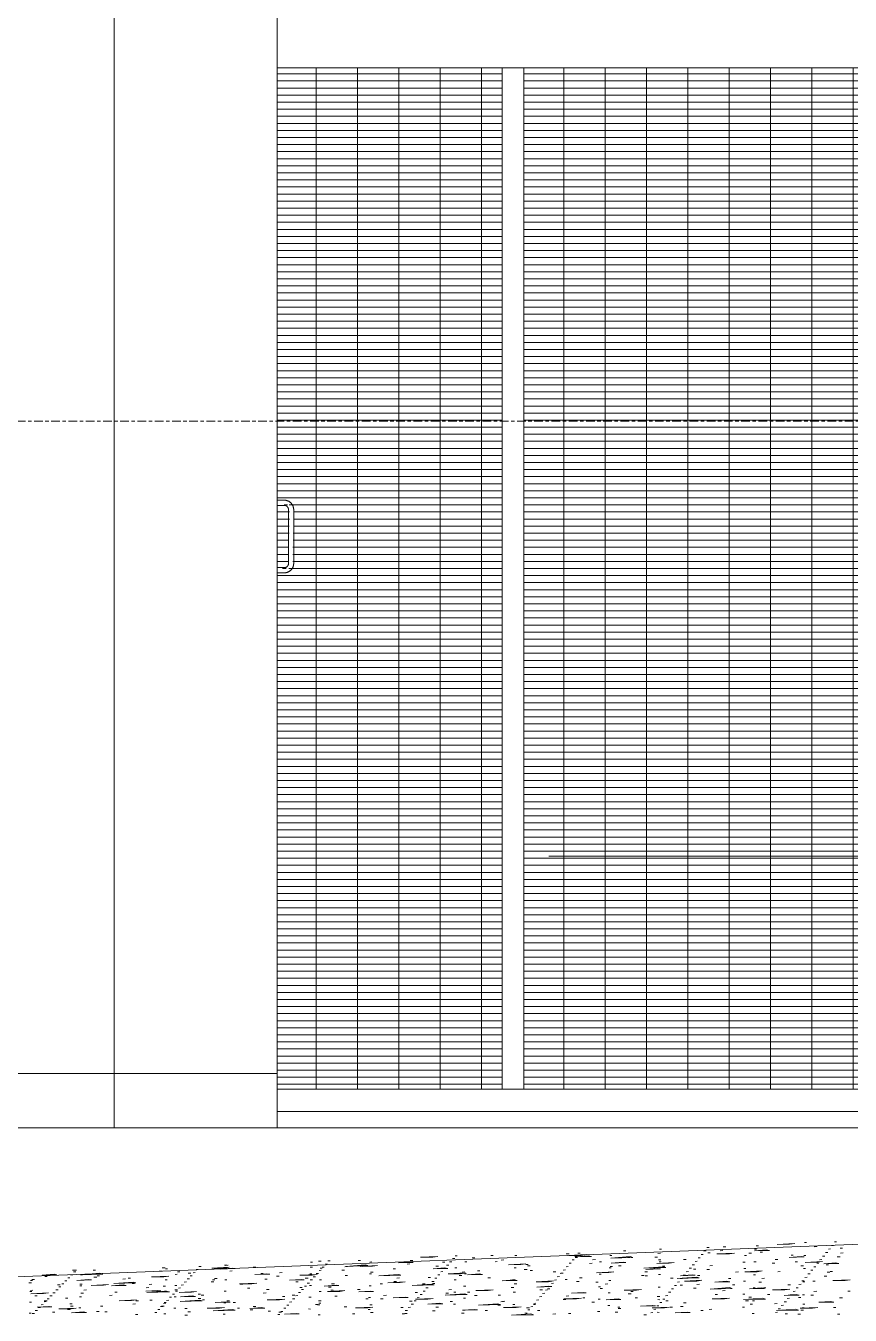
# Model space of a CAD drawing. Header units: millimetres. Extents: x 9199 to 175431, y -4466 to 35300.
# Drawn here: x 13926 to 15443, y 555 to 2928 of the extents above; entities that cross this region are included whole.
import ezdxf

# ---------------------------------------------------------------- set-up
doc = ezdxf.new("R2010")
doc.units = ezdxf.units.MM
doc.linetypes.add('Centre', pattern=[31.75, 6.35, -4.7625, 15.875, -4.7625])
doc.linetypes.add('Dash', pattern=[6, 3, -3])
for name, color, linetype, lineweight in [('A-DOOR', 31, 'Continuous', 9), ('A-FLOR', 192, 'Continuous', 9), ('A-FLOR-HRAL', 11, 'Continuous', 9), ('A-FLOR-LEVL-2', 51, 'Centre', 9), ('A-FLOR-PATT', 8, 'Continuous', 9), ('C-PRKG', 70, 'Continuous', 9), ('C-PRKG-HDLN', 70, 'Dash', 9), ('S-COLS', 52, 'Continuous', 9)]:
    doc.layers.add(name, color=color, linetype=linetype, lineweight=lineweight)

# ---------------------------------------------------------------- blocks, each defined once
blk = doc.blocks.new('BAI XE PCCC - BAI XE PCCC-1477864-TKCS_MẶT ĐỨNG HƯỚNG ĐÔNG')
at = {"layer": 'C-PRKG'}
for p, q in [((17226.9, 1400), (14888.2, 1400)), ((14888.2, 1400), (17226.9, 1400))]:
    blk.add_line(p, q, dxfattribs=at)
at = {"layer": 'C-PRKG-HDLN'}
blk.add_line((17226.9, 1400), (14888.2, 1400), dxfattribs=at)
blk.add_line((17226.9, 1400), (14888.2, 1400), dxfattribs=at)
blk = doc.blocks.new('FP_27-TKCS_MẶT ĐỨNG HƯỚNG ĐÔNG')
at = {"layer": 'A-FLOR-PATT'}
for p, q in [((15358.8, 689), (15362.6, 689)), ((15414.1, 690), (15418.1, 690.3)), ((14716.1, 664.6), (14719.8, 664.6)), ((14781.8, 664.9), (14786, 664.9)), ((14825.8, 664.9), (14829.5, 664.9)), ((14920.6, 668.2), (14925.6, 668.4)), ((14925, 665.1), (14957, 666.8)), ((14925, 665.1), (14947.8, 665.3)), ((14939.5, 662.4), (14961.5, 664.3)), ((14942, 669.3), (14946, 669.5)), ((14947.8, 665.3), (14957, 666.8)), ((14966.8, 663.3), (14961.5, 664.3)), ((15000.5, 665.2), (15004.2, 665.2)), ((15025.8, 673.8), (15030, 673.9)), ((15089.2, 668.9), (15094.2, 669.1)), ((15092.3, 676.9), (15096, 676.9)), ((15168.6, 666.9), (15172.6, 667.2)), ((15174, 673.3), (15178, 673.6)), ((15179.4, 679.7), (15183.4, 680)), ((15181, 669.8), (15185.2, 669.9)), ((15198, 667.9), (15230, 669.6)), ((15198, 667.9), (15220.8, 668.1)), ((15203.6, 673.7), (15208.6, 674)), ((15209.3, 680.7), (15214.3, 680.9)), ((15220.8, 668.1), (15230, 669.6)), ((15248.4, 665.2), (15252.1, 665.2)), ((15256.6, 669.3), (15261.6, 669.5)), ((15267, 677), (15270.7, 677)), ((15267.3, 673.5), (15289.4, 675.3)), ((15267.3, 673.5), (15294.7, 674.4)), ((15269.8, 682.7), (15274.1, 682.8)), ((15277.4, 670.9), (15281.7, 670.9)), ((15294.7, 674.4), (15289.4, 675.3)), ((15309, 685.6), (15341, 687.4)), ((15309, 685.6), (15331.7, 685.9)), ((15323.7, 685.7), (15328.7, 685.9)), ((15331.7, 685.9), (15341, 687.4)), ((15334.3, 665.5), (15338.5, 665.5)), ((15358, 665), (15361.7, 665)), ((15376.7, 681.2), (15381.7, 681.4)), ((15397.8, 670.4), (15401.8, 670.6)), ((15403.2, 676.9), (15407.2, 677.2)), ((15408.7, 683.4), (15412.7, 683.7)), ((15425, 678.4), (15429.3, 678.5)), ((15425.2, 669.5), (15430.2, 669.7)), ((14177, 642.3), (14182, 642.5)), ((14183, 640.8), (14186.8, 640.8)), ((14244.5, 644.7), (14248.5, 645)), ((14268.1, 641.7), (14300.1, 643.3)), ((14268.1, 641.7), (14290.8, 642)), ((14283.7, 640.1), (14305.7, 641.9)), ((14283.7, 640.1), (14311, 641)), ((14290.8, 642), (14300.1, 643.3)), ((14291.4, 647.2), (14296.4, 647.4)), ((14292.7, 641.3), (14296.4, 641.3)), ((14293.7, 646.9), (14298, 647)), ((14311, 641), (14305.7, 641.9)), ((14344.4, 643.5), (14349.4, 643.7)), ((14448.9, 643.9), (14453.2, 643.9)), ((14449.6, 652.6), (14453.3, 652.6)), ((14464.5, 654.7), (14469.5, 654.9)), ((14467.4, 641.9), (14471.1, 641.9)), ((14471.1, 643.4), (14475.1, 643.6)), ((14476.5, 649.2), (14480.5, 649.5)), ((14481.9, 655.1), (14485.9, 655.4)), ((14513, 644.5), (14518, 644.7)), ((14514.5, 645.1), (14550.1, 647.9)), ((14514.5, 645.1), (14555.2, 646.4)), ((14537.7, 655.9), (14542, 656)), ((14541.1, 645.1), (14573.1, 646.8)), ((14541.1, 645.1), (14563.8, 645.4)), ((14545.3, 645.1), (14549.6, 645.2)), ((14555.2, 646.4), (14550.1, 647.9)), ((14559.2, 653), (14562.9, 653.1)), ((14563.8, 645.4), (14573.1, 646.8)), ((14611.6, 651.3), (14633.6, 653.1)), ((14611.6, 651.3), (14638.9, 652.2)), ((14627.4, 649.3), (14632.4, 649.5)), ((14633.1, 655.8), (14638.1, 656)), ((14638.9, 652.2), (14633.6, 653.1)), ((14652, 661.8), (14684, 663.5)), ((14652, 661.8), (14674.8, 662.1)), ((14674.8, 662.1), (14684, 663.5)), ((14675.3, 640.5), (14697.3, 642.3)), ((14675.3, 640.5), (14702.6, 641.4)), ((14680.4, 645.3), (14685.4, 645.5)), ((14692.9, 652.5), (14697.2, 652.6)), ((14694.9, 641.3), (14698.9, 641.5)), ((14702.6, 641.4), (14697.3, 642.3)), ((14700.3, 647.3), (14704.3, 647.5)), ((14705.7, 653.3), (14709.7, 653.6)), ((14711.2, 659.3), (14715.2, 659.6)), ((14715.3, 642.3), (14719, 642.4)), ((14733.9, 653.5), (14737.6, 653.5)), ((14747.5, 660.7), (14752.5, 660.9)), ((14789.4, 653.7), (14793.6, 653.8)), ((14800.5, 656.6), (14805.5, 656.8)), ((14814.1, 648), (14846.1, 649.7)), ((14814.1, 648), (14836.8, 648.3)), ((14824.9, 642.4), (14828.6, 642.4)), ((14836.8, 648.3), (14846.1, 649.7)), ((14846.2, 648.8), (14850.5, 648.8)), ((14849, 645.8), (14854, 646)), ((14920.3, 644.5), (14924.3, 644.7)), ((14925.7, 650.7), (14929.7, 650.9)), ((14931.2, 656.8), (14935.2, 657.1)), ((14936.6, 663), (14940.6, 663.3)), ((14937, 661.2), (14941.2, 661.2)), ((14939.5, 662.4), (14966.8, 663.3)), ((14963.4, 650.5), (14968.4, 650.7)), ((14969.1, 657.2), (14974.1, 657.4)), ((14981.8, 653.7), (14985.5, 653.7)), ((14999.6, 642.2), (15003.3, 642.2)), ((15001.4, 644.7), (15005.7, 644.7)), ((15002.4, 660.2), (15038, 663)), ((15002.4, 660.2), (15043.1, 661.5)), ((15003.2, 651.1), (15025.2, 652.9)), ((15003.2, 651.1), (15030.5, 652)), ((15016.4, 646.1), (15021.4, 646.3)), ((15030.5, 652), (15025.2, 652.9)), ((15033.4, 662.3), (15037.6, 662.4)), ((15043.1, 661.5), (15038, 663)), ((15063.5, 641.6), (15099, 644.3)), ((15063.5, 641.6), (15104.1, 642.7)), ((15066.9, 639.6), (15088.9, 641.4)), ((15083.5, 662), (15088.5, 662.2)), ((15087.1, 650.5), (15119.1, 652.1)), ((15087.1, 650.5), (15109.8, 650.7)), ((15094.2, 640.4), (15088.9, 641.4)), ((15090.2, 657.1), (15094.5, 657.2)), ((15091.4, 653.6), (15095.1, 653.6)), ((15097.9, 645.5), (15102.1, 645.6)), ((15104.1, 642.7), (15099.1, 644.3)), ((15109.8, 650.7), (15119.1, 652.1)), ((15136.5, 657.6), (15141.5, 657.8)), ((15146.8, 641.5), (15150.8, 641.8)), ((15152.3, 647.8), (15156.3, 648.1)), ((15157.7, 654.2), (15161.7, 654.5)), ((15163.1, 660.6), (15167.1, 660.8)), ((15185, 646.2), (15189.9, 646.4)), ((15245.4, 652.7), (15249.7, 652.8)), ((15247.5, 641.4), (15251.2, 641.4)), ((15266.1, 653.2), (15269.8, 653.2)), ((15299.4, 650.8), (15304.4, 651)), ((15305.1, 657.8), (15310, 658)), ((15331.1, 661.6), (15353.1, 663.5)), ((15331.1, 661.6), (15358.4, 662.5)), ((15341.9, 653.5), (15346.1, 653.6)), ((15352.4, 646), (15357.4, 646.2)), ((15358.4, 662.5), (15353.1, 663.5)), ((15357.1, 640.9), (15360.8, 640.9)), ((15360.1, 652.4), (15392.1, 654.1)), ((15360.1, 652.4), (15382.8, 652.6)), ((15376.1, 644.3), (15380.1, 644.5)), ((15381.5, 650.8), (15385.5, 651)), ((15382.8, 652.6), (15392.1, 654.1)), ((15386.9, 657.3), (15390.9, 657.6)), ((15392.4, 663.8), (15396.4, 664.1)), ((15394.8, 649.5), (15416.8, 651.4)), ((15394.8, 649.5), (15422.1, 650.4)), ((15398.7, 647.9), (15403, 648)), ((15422.1, 650.4), (15416.8, 651.4)), ((15419.5, 662.4), (15424.5, 662.6)), ((13934.3, 619.1), (13938, 619.1)), ((13936.8, 620.6), (13941.8, 620.8)), ((13955.8, 628.8), (13977.8, 630.5)), ((13955.8, 628.8), (13983.1, 629.7)), ((13960.9, 626.4), (13965.1, 626.5)), ((13983.1, 629.7), (13977.8, 630.5)), ((13997.4, 618.3), (14001.4, 618.6)), ((14002.8, 623.8), (14006.8, 624.1)), ((14008.2, 629.3), (14012.2, 629.6)), ((14011.5, 638), (14017.8, 638.1)), ((14013.7, 634.9), (14017.7, 635.1)), ((14017.8, 638.1), (14019.2, 638.3)), ((14019.5, 619.1), (14041.5, 620.8)), ((14019.5, 619.1), (14046.8, 620)), ((14026.1, 629.7), (14029.8, 629.7)), ((14026.6, 629.7), (14062.2, 632.3)), ((14026.6, 629.7), (14067.3, 631)), ((14046.8, 620), (14041.5, 620.8)), ((14049.7, 637.9), (14053.9, 638)), ((14051.2, 625.3), (14056.2, 625.5)), ((14056.9, 631.3), (14061.9, 631.5)), ((14057.3, 627.8), (14061.5, 627.9)), ((14067.3, 631), (14062.2, 632.4)), ((14104.2, 621.7), (14109.2, 621.9)), ((14114.1, 623.5), (14118.4, 623.6)), ((14157.1, 625.7), (14189.1, 627.3)), ((14157.1, 625.7), (14179.9, 625.9)), ((14171.3, 636.1), (14176.3, 636.4)), ((14179.9, 625.9), (14189.1, 627.3)), ((14182.2, 620), (14185.9, 620)), ((14200.8, 630.4), (14204.5, 630.5)), ((14204.9, 635.1), (14209.1, 635.2)), ((14222.8, 622), (14226.8, 622.2)), ((14224.3, 632.5), (14229.3, 632.7)), ((14228.3, 627.7), (14232.2, 627.9)), ((14233.7, 633.4), (14237.7, 633.6)), ((14239.1, 639), (14243.1, 639.3)), ((14269.3, 620.3), (14273.6, 620.3)), ((14272.8, 622.6), (14277.8, 622.8)), ((14291.8, 620.2), (14295.5, 620.2)), ((14301.3, 636.5), (14305.6, 636.6)), ((14347.4, 629.9), (14369.4, 631.6)), ((14347.4, 629.9), (14374.7, 630.8)), ((14358.2, 632), (14362.4, 632)), ((14365.8, 621.4), (14370, 621.5)), ((14374.7, 630.8), (14369.4, 631.6)), ((14387.2, 627.1), (14392.2, 627.3)), ((14392.9, 633.4), (14397.9, 633.6)), ((14411.1, 619.5), (14433.1, 621.2)), ((14411.1, 619.5), (14438.4, 620.3)), ((14430.1, 628.7), (14462.1, 630.3)), ((14430.1, 628.7), (14452.9, 629)), ((14438.4, 620.3), (14433.1, 621.2)), ((14440.2, 623.2), (14445.2, 623.4)), ((14448.7, 631.1), (14452.4, 631.1)), ((14449.3, 620), (14453.3, 620.3)), ((14452.9, 629), (14462.1, 630.3)), ((14454.8, 625.8), (14458.8, 626.1)), ((14460.2, 631.7), (14464.2, 631.9)), ((14465.6, 637.5), (14469.6, 637.8)), ((14466.5, 620.4), (14470.2, 620.4)), ((14507.3, 638.1), (14512.3, 638.3)), ((14513.4, 628.4), (14517.6, 628.5)), ((14558.3, 631.2), (14562, 631.2)), ((14560.3, 634.1), (14565.3, 634.3)), ((14575.6, 627.8), (14611.1, 630.4)), ((14575.6, 627.8), (14616.2, 628.9)), ((14602.2, 640.4), (14606.4, 640.4)), ((14603.1, 617.2), (14608.1, 617.4)), ((14608.8, 623.6), (14613.8, 623.8)), ((14609.8, 629.5), (14614, 629.5)), ((14616.2, 628.9), (14611.1, 630.4)), ((14666.6, 624.5), (14670.9, 624.6)), ((14673.2, 617.2), (14677.1, 617.5)), ((14678.6, 623.2), (14682.6, 623.5)), ((14684, 629.2), (14688, 629.5)), ((14689.4, 635.2), (14693.4, 635.5)), ((14703.1, 631.3), (14735.1, 632.9)), ((14703.1, 631.3), (14725.9, 631.5)), ((14714.4, 620.1), (14718.1, 620.1)), ((14723.2, 628.1), (14728.2, 628.3)), ((14725.9, 631.5), (14735.1, 632.9)), ((14728.9, 634.6), (14733.9, 634.8)), ((14733, 631.2), (14736.8, 631.2)), ((14739, 629.6), (14761, 631.4)), ((14739, 629.6), (14766.3, 630.4)), ((14757.4, 636.6), (14761.6, 636.6)), ((14766.3, 630.4), (14761, 631.4)), ((14776.2, 623.8), (14781.2, 624)), ((14802.7, 618.4), (14824.7, 620.2)), ((14802.7, 618.4), (14830, 619.2)), ((14821.8, 620.3), (14826.1, 620.3)), ((14824, 619.8), (14827.7, 619.8)), ((14830, 619.2), (14824.7, 620.2)), ((14843.3, 639.2), (14848.3, 639.4)), ((14853.8, 637.5), (14858.1, 637.6)), ((14865.2, 616.8), (14897.2, 618.3)), ((14865.2, 616.8), (14887.9, 616.9)), ((14887.9, 616.9), (14897.2, 618.3)), ((14896.3, 634.8), (14901.3, 635)), ((14898.6, 619.8), (14902.6, 620.1)), ((14904, 626), (14908, 626.2)), ((14909.5, 632.1), (14913.4, 632.4)), ((14910.7, 632.4), (14914.9, 632.4)), ((14914.9, 638.3), (14918.9, 638.6)), ((14918.3, 621), (14922.5, 621)), ((14939.1, 617.1), (14944.1, 617.2)), ((14944.8, 623.8), (14949.7, 623.9)), ((14976.1, 633.4), (15008.1, 635)), ((14976.1, 633.4), (14998.9, 633.6)), ((14980.9, 630.7), (14984.7, 630.7)), ((14998.7, 619.1), (15002.4, 619.1)), ((14998.9, 633.6), (15008.1, 635)), ((15059.2, 628.1), (15064.2, 628.3)), ((15064.9, 634.9), (15069.8, 635.1)), ((15065.9, 627.8), (15070.1, 627.9)), ((15066.9, 639.6), (15094.2, 640.4)), ((15090.6, 630.3), (15094.3, 630.3)), ((15112.2, 623.5), (15117.2, 623.6)), ((15124.5, 622.7), (15160.1, 625.3)), ((15124.5, 622.7), (15165.2, 623.7)), ((15130.5, 622.5), (15134.5, 622.8)), ((15130.6, 627.9), (15152.6, 629.7)), ((15130.6, 627.9), (15157.9, 628.7)), ((15136, 628.8), (15140, 629.1)), ((15138.2, 618.1), (15170.2, 619.5)), ((15138.2, 618.1), (15160.9, 618.1)), ((15141.4, 635.2), (15145.4, 635.4)), ((15157.9, 628.7), (15152.6, 629.7)), ((15154.7, 640.2), (15158.9, 640.2)), ((15165.2, 623.7), (15160.1, 625.3)), ((15161, 618.1), (15170.2, 619.5)), ((15162.3, 628.5), (15166.5, 628.5)), ((15179.3, 639.3), (15184.3, 639.5)), ((15194.3, 616), (15216.3, 617.7)), ((15221.6, 616.7), (15216.3, 617.7)), ((15219.1, 622.9), (15223.4, 622.9)), ((15232.3, 634.6), (15237.3, 634.8)), ((15246.6, 617.7), (15250.3, 617.7)), ((15249.1, 635.1), (15281.1, 636.6)), ((15249.1, 635.1), (15271.9, 635.2)), ((15265.3, 629.5), (15269, 629.5)), ((15271.9, 635.2), (15281.1, 636.6)), ((15280.7, 623), (15285.7, 623.2)), ((15309.9, 635.3), (15314.1, 635.4)), ((15354.4, 618.3), (15358.3, 618.6)), ((15356.2, 616.9), (15359.9, 616.9)), ((15359.8, 624.8), (15363.8, 625)), ((15365.2, 631.3), (15369.2, 631.5)), ((15370.7, 637.8), (15374.6, 638)), ((15374.4, 617.6), (15378.6, 617.6)), ((15395.2, 627.2), (15400.1, 627.3)), ((15400.8, 634.2), (15405.8, 634.4)), ((15406.3, 635.9), (15410.6, 635.9)), ((15411.2, 618.9), (15443.2, 620.3)), ((15411.2, 618.9), (15434, 618.9)), ((15434, 618.9), (15443.2, 620.3)), ((13931.1, 614.6), (13936.1, 614.8)), ((13933.4, 599), (13937.1, 599)), ((13934.6, 600.9), (13938.8, 601)), ((13935.2, 594.7), (13967.2, 596.2)), ((13935.2, 594.7), (13958, 594.9)), ((13958, 594.9), (13967.2, 596.2)), ((13975.7, 596.3), (13979.6, 596.6)), ((13981.1, 601.8), (13985.1, 602.1)), ((13984.1, 611.1), (13989.1, 611.3)), ((13986.5, 607.3), (13990.5, 607.6)), ((13992, 612.8), (13995.9, 613.1)), ((14025.2, 609.3), (14029, 609.3)), ((14025.3, 612.1), (14029.6, 612.2)), ((14026.9, 595.5), (14031.9, 595.6)), ((14032.6, 601.4), (14037.6, 601.6)), ((14046.2, 610), (14078.2, 611.5)), ((14046.2, 610), (14068.9, 610.3)), ((14068.9, 610.3), (14078.2, 611.5)), ((14083.2, 609.3), (14105.2, 611)), ((14083.2, 609.3), (14110.5, 610.1)), ((14087.6, 613.6), (14123.2, 616.1)), ((14087.6, 613.6), (14128.3, 614.8)), ((14089.8, 597.5), (14094, 597.6)), ((14110.5, 610.1), (14105.2, 611)), ((14121.7, 613.3), (14126, 613.4)), ((14128.3, 614.8), (14123.2, 616.1)), ((14146.9, 599.2), (14168.9, 600.9)), ((14146.9, 599.2), (14174.2, 600)), ((14147, 605.8), (14152, 606)), ((14148.7, 597.2), (14184.2, 599.6)), ((14148.7, 597.2), (14189.3, 598.2)), ((14152.7, 611.9), (14157.7, 612.1)), ((14174.2, 600), (14168.9, 600.9)), ((14178.6, 608.8), (14182.8, 608.9)), ((14181.3, 599.3), (14185, 599.3)), ((14189.3, 598.2), (14184.3, 599.6)), ((14186.2, 598.5), (14190.4, 598.5)), ((14195.7, 593.8), (14199.6, 594)), ((14200, 609.6), (14203.7, 609.7)), ((14200, 601.9), (14205, 602.1)), ((14201.1, 599.4), (14205.1, 599.6)), ((14206.5, 605), (14210.5, 605.3)), ((14208.2, 597.1), (14240.2, 598.6)), ((14208.2, 597.1), (14231, 597.3)), ((14212, 610.7), (14215.9, 610.9)), ((14217.4, 616.3), (14221.4, 616.6)), ((14231, 597.3), (14240.2, 598.6)), ((14243, 593.8), (14247.3, 593.8)), ((14267.1, 616.4), (14272.1, 616.6)), ((14290.9, 599.2), (14294.6, 599.2)), ((14319.2, 612.7), (14351.2, 614.3)), ((14319.2, 612.7), (14341.9, 613)), ((14320.1, 612.5), (14325.1, 612.6)), ((14333.8, 605.2), (14338, 605.2)), ((14341.9, 613), (14351.2, 614.3)), ((14362.9, 596), (14367.9, 596.2)), ((14368.6, 602.3), (14373.6, 602.4)), ((14422.6, 616.7), (14426.9, 616.7)), ((14427.6, 596.8), (14431.6, 597)), ((14430.2, 606), (14434.5, 606.1)), ((14433, 602.6), (14437, 602.8)), ((14438.5, 608.4), (14442.5, 608.6)), ((14443.9, 614.2), (14447.9, 614.4)), ((14447.9, 609.6), (14451.6, 609.6)), ((14465.6, 598.8), (14469.3, 598.8)), ((14474.8, 608.9), (14496.8, 610.6)), ((14474.8, 608.9), (14502.1, 609.7)), ((14481.2, 599), (14513.2, 600.5)), ((14481.2, 599), (14504, 599.1)), ((14483, 606.5), (14488, 606.7)), ((14487.1, 601.1), (14491.3, 601.1)), ((14488.7, 612.8), (14493.7, 613)), ((14502.1, 609.7), (14496.8, 610.6)), ((14504, 599.1), (14513.2, 600.5)), ((14536, 602.3), (14541, 602.5)), ((14538.5, 598), (14560.5, 599.7)), ((14538.5, 598), (14565.8, 598.8)), ((14557.5, 609.4), (14561.2, 609.4)), ((14565.8, 598.8), (14560.5, 599.7)), ((14577.8, 612.7), (14582.1, 612.8)), ((14592.2, 615), (14624.2, 616.5)), ((14592.2, 615), (14614.9, 615.2)), ((14614.9, 615.2), (14624.2, 616.5)), ((14636.6, 610.1), (14672.2, 612.6)), ((14636.6, 610.1), (14677.2, 611.1)), ((14642.3, 596.7), (14646.5, 596.8)), ((14651.4, 593.4), (14655.4, 593.6)), ((14656.1, 612.9), (14661.1, 613.1)), ((14656.9, 599.3), (14660.8, 599.6)), ((14662.3, 605.3), (14666.3, 605.5)), ((14667.7, 611.3), (14671.7, 611.5)), ((14677.3, 611.1), (14672.2, 612.6)), ((14674.3, 613.5), (14678.5, 613.6)), ((14697.6, 592.1), (14733.2, 594.6)), ((14698.9, 595.6), (14703.8, 595.8)), ((14704.5, 602.1), (14709.5, 602.3)), ((14713.5, 597.9), (14717.2, 597.9)), ((14731.1, 608.4), (14735.3, 608.4)), ((14732.2, 608.9), (14735.9, 608.9)), ((14738.3, 593.1), (14733.2, 594.6)), ((14738.7, 597.3), (14742.9, 597.3)), ((14754.2, 600.4), (14786.2, 601.9)), ((14754.2, 600.4), (14777, 600.5)), ((14777, 600.5), (14786.2, 601.9)), ((14819, 606.2), (14824, 606.4)), ((14823.1, 597.3), (14826.9, 597.3)), ((14824.6, 612.8), (14829.6, 613)), ((14866.4, 607), (14888.4, 608.7)), ((14866.4, 607), (14893.7, 607.8)), ((14872, 601.7), (14877, 601.9)), ((14876.9, 595.3), (14880.8, 595.5)), ((14882.3, 601.4), (14886.3, 601.6)), ((14886.3, 603.7), (14890.5, 603.7)), ((14887.7, 607.5), (14891.7, 607.8)), ((14893.7, 607.8), (14888.4, 608.7)), ((14893.2, 613.7), (14897.1, 613.9)), ((14930.1, 595.5), (14952.1, 597.1)), ((14930.1, 595.5), (14957.4, 596.2)), ((14957.4, 596.2), (14952.1, 597.1)), ((14975.1, 615.7), (14979.4, 615.7)), ((14980.1, 607.7), (14983.8, 607.7)), ((14982.7, 604.2), (14987, 604.2)), ((14992.1, 612.5), (14997.1, 612.7)), ((14997.9, 596.1), (15001.6, 596.1)), ((15027.2, 601.4), (15059.2, 602.8)), ((15027.2, 601.4), (15050, 601.4)), ((15034.8, 594.3), (15039.8, 594.5)), ((15039.6, 598.7), (15043.8, 598.7)), ((15040.5, 601.1), (15045.5, 601.3)), ((15050, 601.4), (15059.2, 602.8)), ((15089.7, 607), (15093.4, 607)), ((15108.8, 597.3), (15112.8, 597.6)), ((15114.2, 603.6), (15118.2, 603.9)), ((15119.7, 609.9), (15123.7, 610.1)), ((15125.1, 616.2), (15129.1, 616.5)), ((15130.3, 610.7), (15134.6, 610.7)), ((15154.9, 605.1), (15159.9, 605.2)), ((15160.6, 611.9), (15165.6, 612.1)), ((15185.5, 603.4), (15221.1, 606)), ((15185.5, 603.4), (15226.2, 604.3)), ((15194.3, 616), (15221.6, 616.7)), ((15194.8, 593.3), (15199, 593.3)), ((15207.9, 600.2), (15212.9, 600.4)), ((15226.2, 604.3), (15221.1, 606)), ((15226.8, 611.1), (15231, 611.1)), ((15245.8, 594), (15249.5, 594)), ((15258, 603.8), (15280, 605.5)), ((15258, 603.8), (15285.3, 604.5)), ((15264.4, 605.7), (15268.1, 605.7)), ((15275, 616), (15280, 616.2)), ((15285.3, 604.5), (15280, 605.5)), ((15283.6, 605.3), (15287.8, 605.4)), ((15291.2, 593.4), (15295.5, 593.4)), ((15300.3, 601.9), (15332.3, 603.3)), ((15300.3, 601.9), (15323, 601.9)), ((15321.7, 591.5), (15343.7, 593.1)), ((15323, 601.9), (15332.3, 603.3)), ((15328.1, 611.1), (15333, 611.3)), ((15338.1, 598.9), (15342, 599.2)), ((15343.5, 605.4), (15347.5, 605.6)), ((15349, 592.1), (15343.7, 593.1)), ((15348.9, 611.8), (15352.9, 612.1)), ((15376.5, 599.1), (15381.5, 599.3)), ((15438.8, 599.6), (15443, 599.6)), ((13932.5, 579), (13936.3, 579)), ((13942.2, 591), (13946.4, 591)), ((13946.4, 569.8), (13968.4, 571.4)), ((13946.4, 569.8), (13973.8, 570.5)), ((13953.9, 574.5), (13957.9, 574.7)), ((13959.4, 580), (13963.3, 580.2)), ((13959.8, 581.5), (13964.8, 581.7)), ((13964.8, 585.4), (13968.8, 585.6)), ((13973.8, 570.5), (13968.5, 571.4)), ((13970.2, 590.9), (13974.2, 591.1)), ((13999, 586.5), (14003.3, 586.5)), ((14006.6, 576.4), (14010.9, 576.4)), ((14008.3, 571.8), (14013.2, 571.9)), ((14024.4, 589), (14028.1, 589)), ((14063.5, 571.7), (14067.7, 571.8)), ((14079.9, 591.6), (14084.9, 591.8)), ((14097.3, 581.8), (14129.3, 583.2)), ((14097.3, 581.8), (14120, 582)), ((14120, 582), (14129.3, 583.2)), ((14122.7, 575.7), (14127.7, 575.9)), ((14128.4, 581.7), (14133.3, 581.9)), ((14154.2, 582.7), (14158.5, 582.7)), ((14173.9, 571.3), (14177.9, 571.5)), ((14175.7, 571.6), (14180.7, 571.8)), ((14179.4, 576.9), (14183.3, 577.1)), ((14180.4, 578.5), (14184.2, 578.5)), ((14184.8, 582.5), (14188.8, 582.7)), ((14190.2, 588.1), (14194.2, 588.4)), ((14199.1, 588.9), (14202.8, 588.8)), ((14209.7, 580.4), (14245.3, 582.8)), ((14209.7, 580.4), (14250.4, 581.4)), ((14210.6, 588.9), (14232.6, 590.6)), ((14210.6, 588.9), (14237.9, 589.7)), ((14237.9, 589.7), (14232.6, 590.6)), ((14242.8, 585.7), (14247.8, 585.9)), ((14250.4, 581.4), (14245.3, 582.8)), ((14248.5, 591.9), (14253.4, 592.1)), ((14250.7, 583.4), (14254.9, 583.4)), ((14259.3, 568.1), (14291.3, 569.4)), ((14274.3, 578.5), (14296.3, 580.1)), ((14274.3, 578.5), (14301.6, 579.2)), ((14282.1, 568.2), (14291.3, 569.4)), ((14290.1, 578.1), (14293.8, 578.1)), ((14295.8, 581.6), (14300.8, 581.8)), ((14301.7, 579.2), (14296.3, 580.1)), ((14307.5, 578.5), (14311.7, 578.5)), ((14344.2, 571.3), (14349.2, 571.4)), ((14370.3, 583.4), (14402.3, 584.8)), ((14370.3, 583.4), (14393, 583.5)), ((14393, 583.5), (14402.3, 584.8)), ((14398.2, 589.7), (14402.5, 589.7)), ((14405.9, 573.6), (14409.9, 573.9)), ((14411.3, 579.4), (14415.3, 579.6)), ((14415.9, 591.9), (14420.9, 592)), ((14416.8, 585.2), (14420.7, 585.4)), ((14422.2, 591), (14426.2, 591.2)), ((14447, 588.1), (14450.7, 588.1)), ((14458.7, 575.1), (14463.6, 575.2)), ((14462.7, 574), (14466.9, 574)), ((14464.3, 581.4), (14469.3, 581.5)), ((14464.8, 577.3), (14468.5, 577.3)), ((14494.7, 590.3), (14498.9, 590.4)), ((14511.7, 570.7), (14516.6, 570.8)), ((14532.3, 568.9), (14564.3, 570.2)), ((14551.5, 585.2), (14555.8, 585.3)), ((14555.1, 568.9), (14564.3, 570.2)), ((14556.6, 587.6), (14560.3, 587.6)), ((14559.1, 574.4), (14563.4, 574.4)), ((14578.8, 585.2), (14583.7, 585.4)), ((14584.4, 591.6), (14589.4, 591.8)), ((14602.2, 587), (14624.2, 588.6)), ((14602.2, 587), (14629.5, 587.7)), ((14629.5, 587.7), (14624.2, 588.6)), ((14629.7, 569.6), (14633.7, 569.8)), ((14631.8, 580.8), (14636.7, 581)), ((14635.1, 575.5), (14639.1, 575.8)), ((14640.6, 581.5), (14644.5, 581.7)), ((14643.3, 584.5), (14675.3, 585.9)), ((14643.3, 584.5), (14666, 584.5)), ((14646, 587.4), (14650, 587.7)), ((14665.9, 575.8), (14687.9, 577.4)), ((14665.9, 575.8), (14693.2, 576.4)), ((14666, 584.5), (14675.3, 585.9)), ((14680.2, 569.9), (14685.2, 570)), ((14693.3, 576.4), (14687.9, 577.4)), ((14697.6, 592.1), (14738.3, 593.1)), ((14706.7, 580.4), (14711, 580.4)), ((14712.7, 575.6), (14716.4, 575.6)), ((14731.3, 586.6), (14735, 586.6)), ((14751.9, 591.2), (14756.8, 591.3)), ((14758.7, 573.8), (14794.2, 576.2)), ((14758.7, 573.8), (14799.3, 574.7)), ((14799.3, 574.7), (14794.2, 576.2)), ((14794.6, 573.5), (14799.6, 573.7)), ((14795.5, 592), (14799.8, 592)), ((14800.3, 580.1), (14805.3, 580.2)), ((14803.2, 580.7), (14807.4, 580.8)), ((14805.3, 569.1), (14837.3, 570.4)), ((14822.3, 574.7), (14826, 574.7)), ((14828.1, 569.1), (14837.4, 570.4)), ((14855.1, 570.9), (14859.1, 571.1)), ((14860, 575.2), (14864.2, 575.2)), ((14860.6, 577), (14864.5, 577.2)), ((14866, 583.1), (14870, 583.3)), ((14871.4, 589.2), (14875.4, 589.4)), ((14914.7, 583.8), (14919.7, 584)), ((14916.3, 585.1), (14948.3, 586.5)), ((14916.3, 585.1), (14939, 585.1)), ((14920.4, 590.5), (14925.4, 590.6)), ((14939.1, 585.1), (14948.3, 586.5)), ((14950.8, 586.9), (14955, 586.9)), ((14967.7, 579), (14972.7, 579.2)), ((14979.2, 584.8), (14982.9, 584.7)), ((14993.8, 583.6), (15015.8, 585.3)), ((14993.8, 583.6), (15021.1, 584.3)), ((14997, 573.1), (15000.7, 573.1)), ((15015.2, 569.7), (15019.4, 569.7)), ((15021.2, 584.3), (15015.8, 585.3)), ((15047.2, 587.1), (15051.4, 587.1)), ((15057.5, 571.6), (15079.5, 573.3)), ((15057.5, 571.6), (15084.9, 572.2)), ((15078.4, 568.9), (15110.4, 570.2)), ((15084.9, 572.2), (15079.6, 573.3)), ((15087.1, 572.3), (15091.1, 572.5)), ((15087.8, 589.5), (15092.8, 589.7)), ((15088.8, 583.8), (15092.5, 583.7)), ((15092.5, 578.5), (15096.5, 578.7)), ((15098, 584.8), (15101.9, 585)), ((15101.1, 568.9), (15110.4, 570.2)), ((15103.4, 591), (15107.4, 591.3)), ((15104, 581.4), (15108.3, 581.4)), ((15111.6, 569.7), (15115.9, 569.7)), ((15130.6, 571), (15135.6, 571.2)), ((15136.3, 577.8), (15141.3, 578)), ((15189.3, 585.2), (15221.3, 586.6)), ((15189.3, 585.2), (15212.1, 585.2)), ((15212.1, 585.2), (15221.3, 586.6)), ((15244.9, 570.3), (15248.6, 570.2)), ((15246.6, 583.9), (15282.1, 586.3)), ((15246.6, 583.9), (15287.2, 584.7)), ((15250.7, 581.5), (15255.7, 581.6)), ((15256.4, 588.4), (15261.4, 588.5)), ((15259.2, 575.5), (15263.5, 575.5)), ((15263.5, 581.9), (15267.2, 581.9)), ((15287.2, 584.7), (15282.2, 586.3)), ((15303.7, 576.4), (15308.7, 576.5)), ((15316.3, 573.2), (15320.3, 573.4)), ((15321.7, 591.5), (15349, 592.1)), ((15321.8, 579.6), (15325.7, 579.9)), ((15327.2, 586.1), (15331.2, 586.3)), ((15332.6, 592.5), (15336.6, 592.7)), ((15348.1, 587.5), (15352.3, 587.5)), ((15351.4, 568.2), (15383.4, 569.5)), ((15355.4, 592.9), (15359.1, 592.8)), ((15355.7, 575.5), (15359.9, 575.5)), ((15370.8, 592.1), (15375.8, 592.3)), ((15374.1, 568.1), (15383.4, 569.5)), ((15385.4, 578.9), (15407.4, 580.5)), ((15385.4, 578.9), (15412.7, 579.5)), ((15412.8, 579.5), (15407.4, 580.5)), ((15423.8, 587), (15428.8, 587.1)), ((13931.7, 558.9), (13935.4, 558.9)), ((13937.6, 558.2), (13941.6, 558.4)), ((13943.1, 563.6), (13947, 563.9)), ((13948.5, 569.1), (13952.5, 569.3)), ((13974.6, 561), (13978.9, 561)), ((13986.3, 566.9), (14018.3, 568.2)), ((13986.3, 566.9), (14009.1, 567)), ((14002.6, 565.8), (14007.6, 566)), ((14009.1, 567), (14018.3, 568.2)), ((14010.1, 559.7), (14032.2, 561.2)), ((14010.1, 559.7), (14037.5, 560.4)), ((14023.5, 568.7), (14027.2, 568.7)), ((14037.5, 560.4), (14032.2, 561.2)), ((14055.6, 561.8), (14060.6, 562)), ((14071.1, 561.6), (14075.3, 561.6)), ((14127.9, 556.7), (14132.2, 556.7)), ((14163.1, 560.1), (14167, 560.3)), ((14168.5, 565.7), (14172.5, 565.9)), ((14179.6, 557.8), (14183.3, 557.8)), ((14198.2, 568.1), (14201.9, 568)), ((14218.4, 555.3), (14223.4, 555.5)), ((14218.7, 567.5), (14222.9, 567.5)), ((14224.1, 561.4), (14229.1, 561.6)), ((14259.3, 568.1), (14282.1, 568.2)), ((14270.7, 563.4), (14306.3, 565.7)), ((14270.7, 563.4), (14311.4, 564.3)), ((14289.2, 557.1), (14292.9, 557.1)), ((14311.4, 564.3), (14306.3, 565.7)), ((14315.1, 568), (14319.3, 568)), ((14338, 567.8), (14360, 569.3)), ((14338, 567.8), (14365.4, 568.4)), ((14338.6, 565.1), (14343.5, 565.2)), ((14365.4, 568.4), (14360.1, 569.3)), ((14371.9, 562.9), (14376.2, 562.9)), ((14389.6, 556.4), (14393.6, 556.6)), ((14391.6, 560.7), (14396.5, 560.9)), ((14395, 562.1), (14399, 562.3)), ((14400.5, 567.9), (14404.4, 568.1)), ((14401.7, 556.9), (14423.8, 558.4)), ((14401.7, 556.9), (14429.1, 557.5)), ((14429.1, 557.5), (14423.8, 558.4)), ((14446.1, 566.7), (14449.8, 566.6)), ((14463.9, 555.8), (14467.6, 555.7)), ((14527.2, 557.9), (14531.4, 558)), ((14532.3, 568.9), (14555.1, 568.9)), ((14555.7, 565.9), (14559.4, 565.8)), ((14560.1, 559.9), (14565.1, 560)), ((14616, 569.1), (14620.2, 569.1)), ((14618.8, 557.8), (14622.8, 558)), ((14623.6, 558.1), (14627.8, 558.1)), ((14624.3, 563.7), (14628.2, 563.9)), ((14674.5, 563.4), (14679.5, 563.5)), ((14727.5, 558.7), (14732.5, 558.9)), ((14729.6, 564.3), (14751.7, 565.9)), ((14729.6, 564.3), (14757, 564.9)), ((14730.4, 564.4), (14734.2, 564.3)), ((14757, 564.9), (14751.7, 565.9)), ((14771.2, 563.8), (14775.4, 563.8)), ((14805.3, 569.1), (14828.1, 569.1)), ((14819.7, 555.2), (14855.3, 557.5)), ((14819.7, 555.2), (14860.4, 555.9)), ((14844.3, 558.7), (14848.3, 558.9)), ((14847.6, 568.8), (14852.6, 568.9)), ((14849.7, 564.8), (14853.7, 565)), ((14860.4, 555.9), (14855.3, 557.5)), ((14867.6, 563.9), (14871.9, 563.9)), ((14896.1, 557.4), (14901.1, 557.5)), ((14924.5, 558.2), (14928.7, 558.2)), ((14978.3, 561.8), (14982.1, 561.8)), ((15010.5, 560.8), (15015.5, 560.9)), ((15016.2, 567.5), (15021.2, 567.7)), ((15063.5, 555.8), (15068.5, 555.9)), ((15076.2, 559.8), (15080.2, 560)), ((15078.4, 568.9), (15101.1, 568.9)), ((15081.7, 566), (15085.6, 566.2)), ((15088, 560.5), (15091.7, 560.4)), ((15121.2, 559.4), (15143.3, 561)), ((15121.2, 559.4), (15148.6, 560)), ((15148.6, 560), (15143.3, 561)), ((15168.5, 563.8), (15172.7, 563.8)), ((15183.6, 566), (15188.6, 566.1)), ((15262.7, 558.2), (15266.4, 558.1)), ((15305.5, 560.4), (15309.5, 560.6)), ((15307.6, 564), (15343.2, 566.4)), ((15307.6, 564), (15348.3, 564.7)), ((15310.9, 566.8), (15314.9, 567)), ((15323.7, 557.5), (15327.9, 557.5)), ((15348.3, 564.7), (15343.2, 566.4)), ((15346.5, 557.3), (15351.5, 557.4)), ((15351.4, 568.2), (15374.1, 568.1)), ((15352.2, 564.2), (15357.2, 564.4)), ((15354.5, 568.9), (15358.2, 568.8)), ((15412.5, 569.3), (15416.8, 569.3)), ((15420.1, 557.2), (15424.4, 557.2))]:
    blk.add_line(p, q, dxfattribs=at)
blk = doc.blocks.new('NBS_CLDPhysicalSecuritySystems_MtlMeshPnlFncngSym_CLDModsecSecurusS3_InfillPanel - NBS_CLDPhysicalSecuritySystems_MtlMeshPnlFncngSym_CLDModsecSecurusS2_InfillPanel-V28-TKCS_MẶT ĐỨNG HƯỚNG ĐÔNG')
at = {"layer": 'A-FLOR-HRAL'}
h = blk.add_hatch(dxfattribs=at)
h.set_pattern_fill('FP_7', color=256, style=0, pattern_type=2)
h.set_pattern_definition([(0, (16056.337, 850), (0, 13), []), (90, (16056.34, 850), (-76, 5e-15), [])])
h.paths.add_polyline_path([(14388.6, 971), (14802.3, 971), (14802.3, 2850), (14388.2, 2850), (14388.2, 2054.3), (14401.3, 2053), (14401.3, 2051.2), (14412, 2045.1), (14417, 2037.3), (14418.7, 2037.3), (14417, 1938.5), (14415.2, 1938.5), (14409.5, 1928), (14401.3, 1922.8), (14401.3, 1921.5), (14388.2, 1921.5), (14388.2, 971)])
h.paths.add_polyline_path([(15842.3, 971), (16056.3, 971), (16056.3, 2850), (15842.3, 2850), (15842.3, 978.8)])
h.paths.add_polyline_path([(15680.9, 971), (15802.3, 971), (15802.3, 2850), (14842.3, 2850), (14842.3, 971), (15151.8, 971)])
h.paths.add_polyline_path([(14401.3, 1927), (14410.3, 1932.4), (14411.1, 1938.5), (14409.4, 1938.5), (14411.1, 2037.3), (14412.8, 2037.3), (14407.4, 2046.3), (14401.3, 2047), (14401.3, 2045.7), (14388.2, 2045.4), (14388.2, 1930.1), (14401.3, 1928.7), (14401.3, 1927.9)])
for p, q in [((14802.5, 2850), (14388.2, 2850)), ((14802.3, 2850), (14802.3, 971)), ((14806.3, 2850), (14802.3, 2850)), ((14838.3, 2850), (14806.3, 2850)), ((14842.3, 2850), (14838.3, 2850)), ((15802.5, 2850), (14842.2, 2850)), ((14842.3, 971), (14842.3, 2850)), ((15802.3, 2850), (15802.3, 971)), ((15806.3, 2850), (15802.3, 2850)), ((15838.3, 2850), (15806.3, 2850)), ((15842.3, 2850), (15838.3, 2850)), ((16056.3, 2850), (15842.2, 2850)), ((15842.3, 971), (15842.3, 2850)), ((16056.3, 971), (14388.2, 971)), ((14806.3, 971), (14802.5, 971)), ((14838.3, 971), (14806.3, 971)), ((14842.2, 971), (14838.3, 971)), ((15806.3, 971), (15802.5, 971)), ((15838.3, 971), (15806.3, 971)), ((15842.2, 971), (15838.3, 971)), ((14388.2, 930), (16056.3, 930))]:
    blk.add_line(p, q, dxfattribs=at)
blk = doc.blocks.new('FD_06 - FD_06_EI60-1600x2200_CỬA ĐI 02 CÁNH PANEL THÉP-602137-TKCS_MẶT ĐỨNG HƯỚNG ĐÔNG')
at = {"layer": 'A-DOOR'}
for p, q in [((14401.3, 2054.8), (14388.2, 2054.8)), ((14401.3, 2054.8), (14388.2, 2054.8)), ((14388.2, 2045.2), (14401.3, 2045.2)), ((14388.2, 2045.2), (14401.3, 2045.2)), ((14409.3, 2037.3), (14409.3, 1938.5)), ((14409.3, 2037.3), (14409.3, 1938.5)), ((14418.8, 1938.5), (14418.8, 2037.3)), ((14418.8, 1938.5), (14418.8, 2037.3)), ((14401.3, 1930.6), (14388.2, 1930.6)), ((14401.3, 1930.6), (14388.2, 1930.6)), ((14388.2, 1921), (14401.3, 1921)), ((14388.2, 1921), (14401.3, 1921))]:
    blk.add_line(p, q, dxfattribs=at)
at = {"layer": 'A-DOOR', "flags": 128}
for points in [[(14418.8, 2037.3), (14418.8, 2038), (14418.7, 2038.7), (14418.7, 2039.4), (14418.6, 2040.1), (14418.4, 2040.8), (14418.3, 2041.5), (14418.1, 2042.1), (14417.9, 2042.8), (14417.7, 2043.5), (14417.4, 2044.1), (14417.1, 2044.7), (14416.8, 2045.4), (14416.5, 2046), (14416.1, 2046.6), (14415.7, 2047.2), (14415.3, 2047.7), (14414.9, 2048.3), (14414.5, 2048.8), (14414, 2049.3), (14413.5, 2049.8), (14413, 2050.3), (14412.5, 2050.8), (14411.9, 2051.2), (14411.3, 2051.6), (14410.8, 2052), (14410.2, 2052.4), (14409.6, 2052.7), (14408.9, 2053), (14408.3, 2053.3), (14407.7, 2053.6), (14407, 2053.8), (14406.3, 2054), (14405.7, 2054.2), (14405, 2054.4), (14404.3, 2054.5), (14403.6, 2054.6), (14402.9, 2054.7), (14402.2, 2054.7), (14401.5, 2054.8), (14401.3, 2054.8)], [(14418.8, 2037.3), (14418.8, 2038), (14418.7, 2038.7), (14418.7, 2039.4), (14418.6, 2040.1), (14418.4, 2040.8), (14418.3, 2041.5), (14418.1, 2042.1), (14417.9, 2042.8), (14417.7, 2043.5), (14417.4, 2044.1), (14417.1, 2044.7), (14416.8, 2045.4), (14416.5, 2046), (14416.1, 2046.6), (14415.7, 2047.2), (14415.3, 2047.7), (14414.9, 2048.3), (14414.5, 2048.8), (14414, 2049.3), (14413.5, 2049.8), (14413, 2050.3), (14412.5, 2050.8), (14411.9, 2051.2), (14411.3, 2051.6), (14410.8, 2052), (14410.2, 2052.4), (14409.6, 2052.7), (14408.9, 2053), (14408.3, 2053.3), (14407.7, 2053.6), (14407, 2053.8), (14406.3, 2054), (14405.7, 2054.2), (14405, 2054.4), (14404.3, 2054.5), (14403.6, 2054.6), (14402.9, 2054.7), (14402.2, 2054.7), (14401.5, 2054.8), (14401.3, 2054.8)], [(14401.3, 2045.2), (14401.6, 2045.2), (14402, 2045.2), (14402.3, 2045.2), (14402.6, 2045.1), (14402.9, 2045.1), (14403.2, 2045), (14403.5, 2044.9), (14403.8, 2044.8), (14404.1, 2044.7), (14404.4, 2044.6), (14404.7, 2044.5), (14405, 2044.3), (14405.3, 2044.2), (14405.5, 2044), (14405.8, 2043.9), (14406.1, 2043.7), (14406.3, 2043.5), (14406.6, 2043.3), (14406.8, 2043.1), (14407, 2042.8), (14407.2, 2042.6), (14407.4, 2042.4), (14407.6, 2042.1), (14407.8, 2041.9), (14408, 2041.6), (14408.2, 2041.3), (14408.3, 2041), (14408.5, 2040.8), (14408.6, 2040.5), (14408.7, 2040.2), (14408.8, 2039.9), (14408.9, 2039.6), (14409, 2039.3), (14409.1, 2039), (14409.2, 2038.6), (14409.2, 2038.3), (14409.2, 2038), (14409.3, 2037.7), (14409.3, 2037.4), (14409.3, 2037.3)], [(14401.3, 2045.2), (14401.6, 2045.2), (14402, 2045.2), (14402.3, 2045.2), (14402.6, 2045.1), (14402.9, 2045.1), (14403.2, 2045), (14403.5, 2044.9), (14403.8, 2044.8), (14404.1, 2044.7), (14404.4, 2044.6), (14404.7, 2044.5), (14405, 2044.3), (14405.3, 2044.2), (14405.5, 2044), (14405.8, 2043.9), (14406.1, 2043.7), (14406.3, 2043.5), (14406.6, 2043.3), (14406.8, 2043.1), (14407, 2042.8), (14407.2, 2042.6), (14407.4, 2042.4), (14407.6, 2042.1), (14407.8, 2041.9), (14408, 2041.6), (14408.2, 2041.3), (14408.3, 2041), (14408.5, 2040.8), (14408.6, 2040.5), (14408.7, 2040.2), (14408.8, 2039.9), (14408.9, 2039.6), (14409, 2039.3), (14409.1, 2039), (14409.2, 2038.6), (14409.2, 2038.3), (14409.2, 2038), (14409.3, 2037.7), (14409.3, 2037.4), (14409.3, 2037.3)], [(14409.3, 1938.5), (14409.3, 1938.2), (14409.2, 1937.9), (14409.2, 1937.5), (14409.2, 1937.2), (14409.1, 1936.9), (14409, 1936.6), (14409, 1936.3), (14408.9, 1936), (14408.8, 1935.7), (14408.6, 1935.4), (14408.5, 1935.1), (14408.4, 1934.8), (14408.2, 1934.6), (14408.1, 1934.3), (14407.9, 1934), (14407.7, 1933.8), (14407.5, 1933.5), (14407.3, 1933.3), (14407.1, 1933), (14406.9, 1932.8), (14406.6, 1932.6), (14406.4, 1932.4), (14406.1, 1932.2), (14405.9, 1932), (14405.6, 1931.8), (14405.3, 1931.7), (14405.1, 1931.5), (14404.8, 1931.4), (14404.5, 1931.2), (14404.2, 1931.1), (14403.9, 1931), (14403.6, 1930.9), (14403.3, 1930.8), (14403, 1930.7), (14402.7, 1930.7), (14402.4, 1930.6), (14402, 1930.6), (14401.7, 1930.6), (14401.4, 1930.6), (14401.3, 1930.6)], [(14401.3, 1921), (14402, 1921.1), (14402.7, 1921.1), (14403.4, 1921.2), (14404.1, 1921.3), (14404.8, 1921.4), (14405.5, 1921.5), (14406.2, 1921.7), (14406.8, 1921.9), (14407.5, 1922.2), (14408.1, 1922.4), (14408.8, 1922.7), (14409.4, 1923), (14410, 1923.3), (14410.6, 1923.7), (14411.2, 1924.1), (14411.8, 1924.5), (14412.3, 1924.9), (14412.8, 1925.4), (14413.4, 1925.8), (14413.9, 1926.3), (14414.3, 1926.8), (14414.8, 1927.4), (14415.2, 1927.9), (14415.6, 1928.5), (14416, 1929.1), (14416.4, 1929.7), (14416.7, 1930.3), (14417, 1930.9), (14417.3, 1931.5), (14417.6, 1932.2), (14417.8, 1932.8), (14418.1, 1933.5), (14418.2, 1934.2), (14418.4, 1934.8), (14418.5, 1935.5), (14418.6, 1936.2), (14418.7, 1936.9), (14418.8, 1937.6), (14418.8, 1938.3), (14418.8, 1938.5)], [(14409.3, 1938.5), (14409.3, 1938.2), (14409.2, 1937.9), (14409.2, 1937.5), (14409.2, 1937.2), (14409.1, 1936.9), (14409, 1936.6), (14409, 1936.3), (14408.9, 1936), (14408.8, 1935.7), (14408.6, 1935.4), (14408.5, 1935.1), (14408.4, 1934.8), (14408.2, 1934.6), (14408.1, 1934.3), (14407.9, 1934), (14407.7, 1933.8), (14407.5, 1933.5), (14407.3, 1933.3), (14407.1, 1933), (14406.9, 1932.8), (14406.6, 1932.6), (14406.4, 1932.4), (14406.1, 1932.2), (14405.9, 1932), (14405.6, 1931.8), (14405.3, 1931.7), (14405.1, 1931.5), (14404.8, 1931.4), (14404.5, 1931.2), (14404.2, 1931.1), (14403.9, 1931), (14403.6, 1930.9), (14403.3, 1930.8), (14403, 1930.7), (14402.7, 1930.7), (14402.4, 1930.6), (14402, 1930.6), (14401.7, 1930.6), (14401.4, 1930.6), (14401.3, 1930.6)], [(14401.3, 1921), (14402, 1921.1), (14402.7, 1921.1), (14403.4, 1921.2), (14404.1, 1921.3), (14404.8, 1921.4), (14405.5, 1921.5), (14406.2, 1921.7), (14406.8, 1921.9), (14407.5, 1922.2), (14408.1, 1922.4), (14408.8, 1922.7), (14409.4, 1923), (14410, 1923.3), (14410.6, 1923.7), (14411.2, 1924.1), (14411.8, 1924.5), (14412.3, 1924.9), (14412.8, 1925.4), (14413.4, 1925.8), (14413.9, 1926.3), (14414.3, 1926.8), (14414.8, 1927.4), (14415.2, 1927.9), (14415.6, 1928.5), (14416, 1929.1), (14416.4, 1929.7), (14416.7, 1930.3), (14417, 1930.9), (14417.3, 1931.5), (14417.6, 1932.2), (14417.8, 1932.8), (14418.1, 1933.5), (14418.2, 1934.2), (14418.4, 1934.8), (14418.5, 1935.5), (14418.6, 1936.2), (14418.7, 1936.9), (14418.8, 1937.6), (14418.8, 1938.3), (14418.8, 1938.5)]]:
    blk.add_lwpolyline(points, dxfattribs=at)

msp = doc.modelspace()

# ---------------------------------------------------------------- linework, layer by layer
at = {"layer": 'A-FLOR'}
for p, q in [((13035.5, 1000), (14388.2, 1000)), ((14388.2, 1000), (14388.2, 900)), ((13246.9, 900), (17226.9, 900)), ((13246.9, 600.4), (17226.9, 754.2))]:
    msp.add_line(p, q, dxfattribs=at)
at = {"layer": 'A-FLOR-LEVL-2'}
msp.add_line((9199.1, 2200), (84597.8, 2200), dxfattribs=at)
at = {"layer": 'S-COLS'}
for p, q in [((14088.2, 4700), (14088.2, 900)), ((14388.2, 4700), (14388.2, 900))]:
    msp.add_line(p, q, dxfattribs=at)

# ---------------------------------------------------------------- block references
at = {"layer": 'A-DOOR'}
msp.add_blockref('FD_06 - FD_06_EI60-1600x2200_CỬA ĐI 02 CÁNH PANEL THÉP-602137-TKCS_MẶT ĐỨNG HƯỚNG ĐÔNG', (0, 0), dxfattribs=at)
at = {"layer": 'A-FLOR'}
msp.add_blockref('FP_27-TKCS_MẶT ĐỨNG HƯỚNG ĐÔNG', (0, 0), dxfattribs=at)
at = {"layer": 'A-FLOR-HRAL'}
msp.add_blockref('NBS_CLDPhysicalSecuritySystems_MtlMeshPnlFncngSym_CLDModsecSecurusS3_InfillPanel - NBS_CLDPhysicalSecuritySystems_MtlMeshPnlFncngSym_CLDModsecSecurusS2_InfillPanel-V28-TKCS_MẶT ĐỨNG HƯỚNG ĐÔNG', (0, 0), dxfattribs=at)
at = {"layer": 'C-PRKG'}
msp.add_blockref('BAI XE PCCC - BAI XE PCCC-1477864-TKCS_MẶT ĐỨNG HƯỚNG ĐÔNG', (0, 0), dxfattribs=at)

doc.saveas('drawing.dxf')
